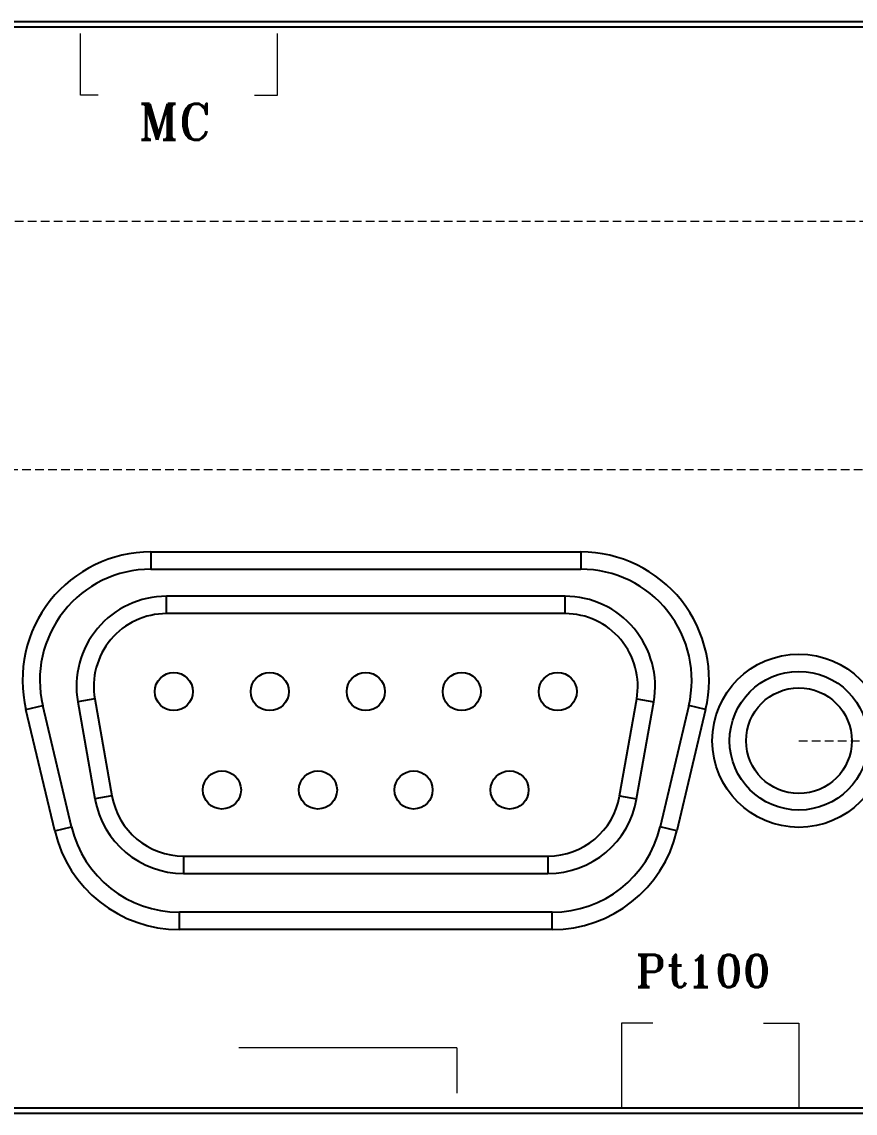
# Model space of a CAD drawing. Header units: millimetres. Extents: x 107 to 2900, y 85 to 3996.
# Drawn here: x 1422.81 to 1446.86, y 3290.3 to 3321.8 of the extents above; entities that cross this region are included whole.
import ezdxf

# ---------------------------------------------------------------- set-up
doc = ezdxf.new("R2010")
doc.units = ezdxf.units.MM
doc.linetypes.add('DASHED2', pattern=[0.375, 0.25, -0.125])
doc.layers.add('70', color=7, linetype='Continuous')
doc.styles.add('STYLE2', font='romant.shx')

# ---------------------------------------------------------------- blocks, each defined once
blk = doc.blocks.new('viprtm')
at = {"color": 7, "linetype": 'Continuous'}
for p, q in [((1750.567, 927.972), (1644.33, 927.972)), ((1750.433, 927.822), (1644.464, 927.822)), ((1706.242, 912.672), (1718.655, 912.672)), ((1706.242, 912.672), (1706.242, 912.172)), ((1718.655, 912.672), (1718.655, 912.172)), ((1706.242, 912.172), (1718.655, 912.172)), ((1718.198, 911.392), (1706.698, 911.392)), ((1706.698, 910.892), (1706.698, 911.392)), ((1718.198, 910.892), (1718.198, 911.392)), ((1718.198, 910.892), (1706.698, 910.892)), ((1702.641, 908.12), (1703.128, 908.235)), ((1703.957, 904.735), (1703.128, 908.235)), ((1704.63, 908.428), (1704.138, 908.341)), ((1704.138, 908.341), (1704.632, 905.541)), ((1704.63, 908.428), (1705.124, 905.628)), ((1719.773, 905.628), (1720.266, 908.428)), ((1720.265, 905.541), (1720.759, 908.341)), ((1720.266, 908.428), (1720.759, 908.341)), ((1721.769, 908.235), (1720.94, 904.735)), ((1722.255, 908.12), (1721.769, 908.235)), ((1703.47, 904.62), (1702.641, 908.12)), ((1722.255, 908.12), (1721.426, 904.62)), ((1705.124, 905.628), (1704.632, 905.541)), ((1719.773, 905.628), (1720.265, 905.541)), ((1703.47, 904.62), (1703.957, 904.735)), ((1721.426, 904.62), (1720.94, 904.735)), ((1707.192, 903.892), (1717.705, 903.892)), ((1707.192, 903.892), (1707.192, 903.392)), ((1717.705, 903.892), (1717.705, 903.392)), ((1707.192, 903.392), (1717.705, 903.392)), ((1717.826, 902.272), (1707.071, 902.272)), ((1707.071, 901.772), (1707.071, 902.272)), ((1717.826, 901.772), (1717.826, 902.272)), ((1717.826, 901.772), (1707.071, 901.772)), ((1644.464, 896.622), (1750.433, 896.622)), ((1644.33, 896.472), (1750.567, 896.472))]:
    blk.add_line(p, q, dxfattribs=at)
at = {"color": 1, "linetype": 'DASHED2', "lineweight": 5}
for p, q in [((1698.948, 922.222), (1757.596, 922.222)), ((1665.029, 915.047), (1757.596, 915.047)), ((1724.948, 907.222), (1757.596, 907.222))]:
    blk.add_line(p, q, dxfattribs=at)
at = {"color": 7, "linetype": 'Continuous'}
for centre, radius in [((1724.948, 907.222), 2.5), ((1706.908, 908.642), 0.55), ((1709.678, 908.642), 0.55), ((1712.448, 908.642), 0.55), ((1715.218, 908.642), 0.55), ((1717.988, 908.642), 0.55), ((1724.948, 907.222), 2), ((1724.948, 907.222), 1.525), ((1708.298, 905.802), 0.55), ((1711.068, 905.802), 0.55), ((1713.828, 905.802), 0.55), ((1716.598, 905.802), 0.55)]:
    blk.add_circle(centre, radius, dxfattribs=at)
for centre, radius, start, end in [((1706.242, 908.972), 3.7, 90, 193.3245), ((1718.655, 908.972), 3.7, 346.6755, 90), ((1706.242, 908.972), 3.2, 90, 193.3245), ((1718.655, 908.972), 3.2, 346.6755, 90), ((1706.698, 908.792), 2.6, 90, 190), ((1718.198, 908.792), 2.6, 350, 90), ((1706.698, 908.792), 2.1, 90, 190), ((1718.198, 908.792), 2.1, 350, 90), ((1707.192, 905.992), 2.1, 190, 270), ((1717.705, 905.992), 2.1, 270, 350), ((1707.192, 905.992), 2.6, 190, 270), ((1717.705, 905.992), 2.6, 270, 350), ((1707.071, 905.472), 3.2, 193.3245, 270), ((1717.826, 905.472), 3.2, 270, 346.6755), ((1707.071, 905.472), 3.7, 193.3245, 270), ((1717.826, 905.472), 3.7, 270, 346.6755)]:
    blk.add_arc(centre, radius, start, end, dxfattribs=at)
at = {"layer": '70', "lineweight": 15}
for p, q in [((1704.215, 925.852), (1704.215, 927.638)), ((1709.901, 925.852), (1709.901, 927.638)), ((1704.725, 925.852), (1704.215, 925.852)), ((1709.239, 925.852), (1709.901, 925.852)), ((1720.729, 899.072), (1719.831, 899.072)), ((1719.831, 899.072), (1719.831, 896.635)), ((1723.928, 899.072), (1724.948, 899.072)), ((1724.948, 899.072), (1724.948, 896.635)), ((1715.073, 898.362), (1708.781, 898.362)), ((1715.073, 898.362), (1715.073, 897.046))]:
    blk.add_line(p, q, dxfattribs=at)
at = {"color": 0, "style": 'STYLE2'}
for s, height, p in [('MC', 1.0426, (1705.889, 924.564)), ('Pt100', 0.9383, (1720.229, 900.109))]:
    blk.add_text(s, height=height, dxfattribs=at).set_placement(p)

msp = doc.modelspace()

# ---------------------------------------------------------------- block references
msp.add_blockref('viprtm', (-279.713, 2393.831))

doc.saveas('drawing.dxf')
